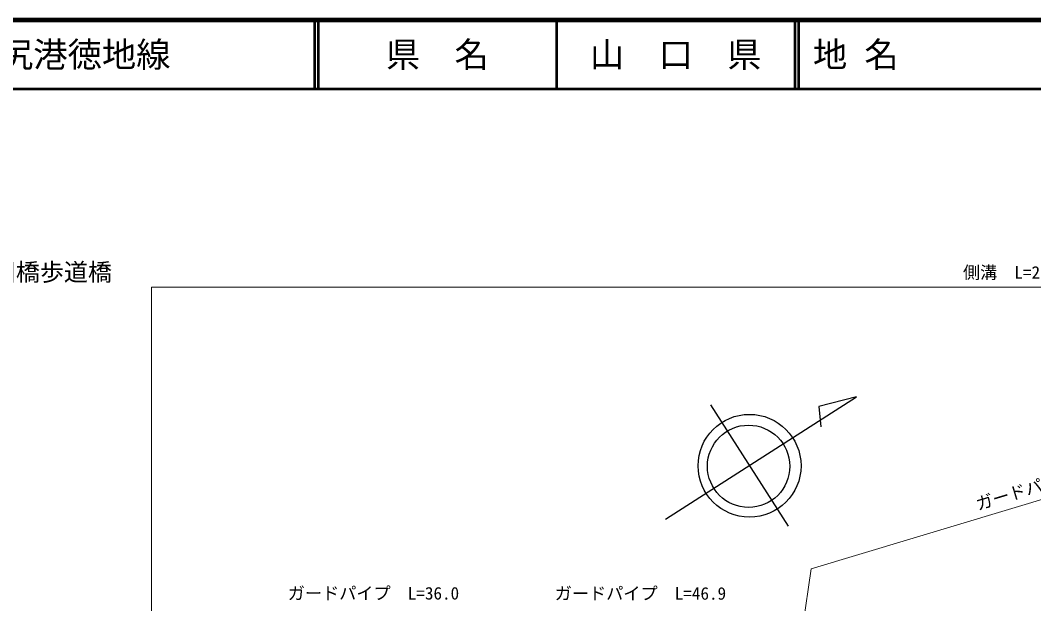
# Model space of a CAD drawing. Units: millimetres, scale not verified. Extents: x 40000 to 680000, y 20000 to 380000.
# Drawn here: x 254840 to 402561, y 294884 to 380000 of the extents above; entities that cross this region are included whole.
import ezdxf
from ezdxf.enums import TextEntityAlignment as Align

# ---------------------------------------------------------------- set-up
doc = ezdxf.new("R2010")
doc.units = ezdxf.units.MM
doc.header["$LTSCALE"] = 1000
for name, color, linetype, lineweight in [('M-STR-HTXT', 7, 'Continuous', 13), ('M-STR-STRC', 7, 'Continuous', 25), ('M-TTL', 2, 'Continuous', 140), ('M-TTL-LINE', 7, 'Continuous', 50)]:
    doc.layers.add(name, color=color, linetype=linetype, lineweight=lineweight)
doc.layers.add('M-TTL-TXT', color=7, linetype='Continuous')
doc.styles.add('ＭＳ ゴシック', font='')
doc.styles.get('ＭＳ ゴシック').set_extended_font_data('MS Gothic')

msp = doc.modelspace()

# ---------------------------------------------------------------- linework, layer by layer
at = {"layer": 'M-STR-HTXT'}
for p, q in [((273950, 287292), (273956, 341060)), ((273956, 341060), (526761, 341031)), ((370131, 299984), (472302, 330736)), ((365347, 267679), (370131, 299984))]:
    msp.add_line(p, q, dxfattribs=at)
at = {"layer": 'M-STR-STRC'}
for p, q in [((348912, 307223), (376716, 325052)), ((376716, 325052), (371219, 323673)), ((355450, 323889), (366786, 306211)), ((371219, 323673), (371534, 320689))]:
    msp.add_line(p, q, dxfattribs=at)
for centre, radius in [((361141, 315014), 7500), ((361003, 314937), 6000)]:
    msp.add_circle(centre, radius, dxfattribs=at)
at = {"layer": 'M-TTL'}
msp.add_line((680000, 380000), (40000, 380000), dxfattribs=at)
at = {"layer": 'M-TTL-LINE'}
for p, q in [((297750, 380000), (297750, 370000)), ((298250, 380000), (298250, 370000)), ((333000, 380000), (333000, 370000)), ((367750, 380000), (367750, 370000)), ((368250, 380000), (368250, 370000)), ((40000, 370000), (680000, 370000))]:
    msp.add_line(p, q, dxfattribs=at)

# ---------------------------------------------------------------- texts
at = {"layer": 'M-STR-HTXT', "style": 'ＭＳ ゴシック'}
msp.add_text('橋名\u3000\u3000\u3000真尾川橋歩道橋', height=2566, dxfattribs=at).set_placement((226201, 344546), align=Align.TOP_LEFT)
for s, rotation, p in [('側溝\u3000L=278.5', 359.994, (400359, 341749)), ('ガードパイプ\u3000L=125.5', 16.693, (407162, 311732)), ('ガードパイプ\u3000L=36.0', 359.994, (306316, 294950)), ('ガードパイプ\u3000L=46.9', 359.994, (345232, 294925))]:
    msp.add_text(s, height=1833, rotation=rotation, dxfattribs=at).set_placement(p, align=Align.BOTTOM_CENTER)
at = {"layer": 'M-TTL-TXT', "style": 'ＭＳ ゴシック'}
for s, p in [('一般県道\u3000三田尻港徳地線', (216734, 375000)), ('地 名', (370380, 375000))]:
    msp.add_text(s, height=3666, dxfattribs=at).set_placement(p, align=Align.MIDDLE_LEFT)
for s, p in [('県\u3000名', (315625, 375000)), ('山\u3000口\u3000県', (350375, 375000))]:
    msp.add_text(s, height=3666, dxfattribs=at).set_placement(p, align=Align.MIDDLE_CENTER)

doc.saveas('drawing.dxf')
